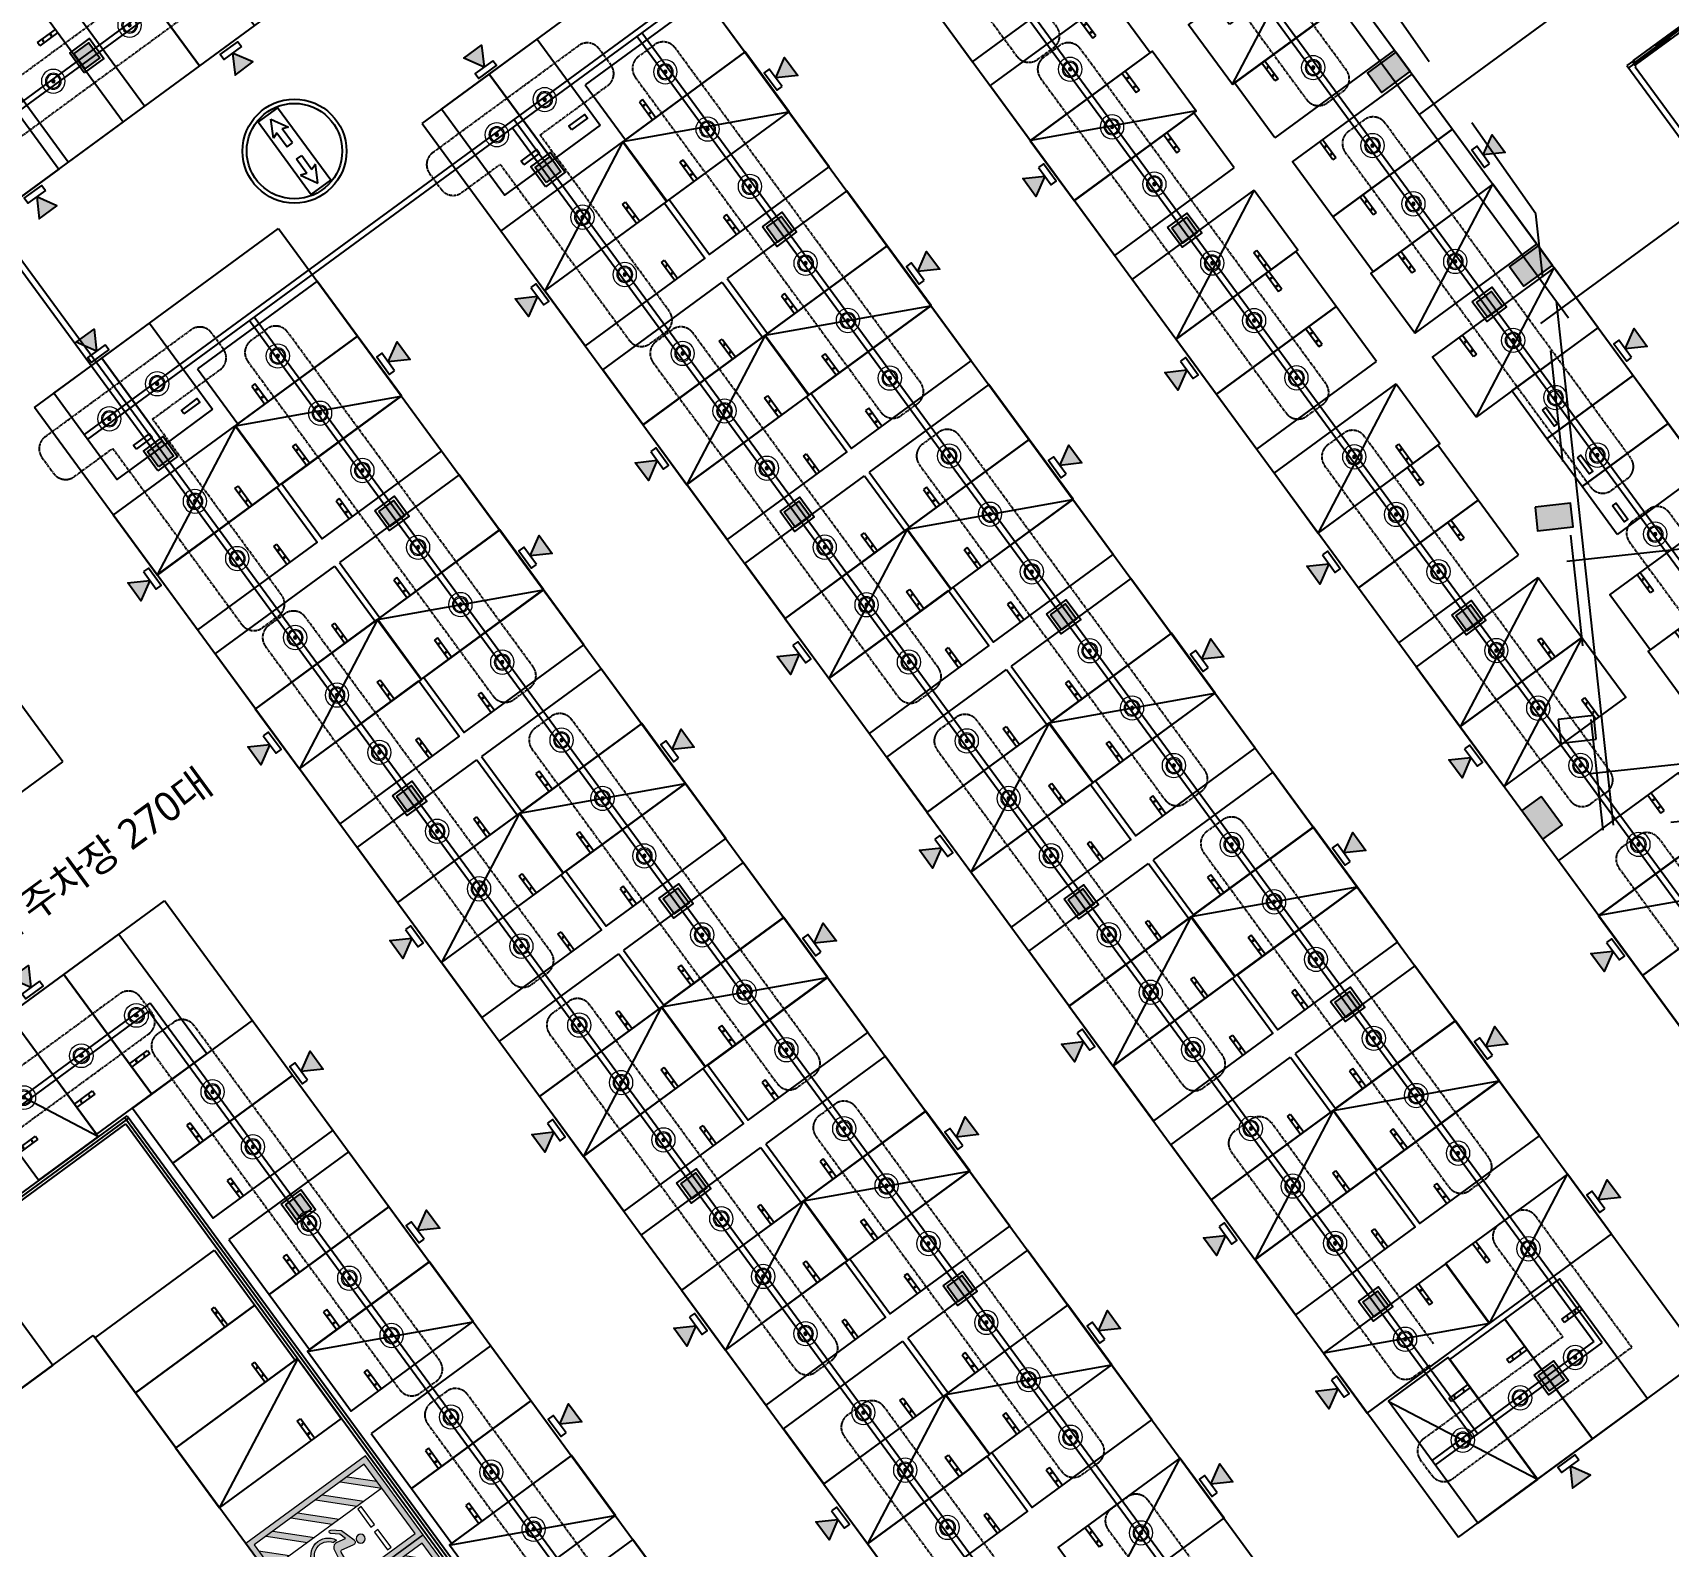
# Model space of a CAD drawing. Header units: millimetres. Extents: x 75184266 to 76346726, y -35850126 to -33679385.
# Drawn here: x 75476081 to 75531223, y -34580696 to -34529670 of the extents above; entities that cross this region are included whole.
import ezdxf
from ezdxf.enums import TextEntityAlignment as Align

# ---------------------------------------------------------------- set-up
doc = ezdxf.new("R2010")
doc.units = ezdxf.units.MM
doc.header["$LTSCALE"] = 50
doc.header["$MEASUREMENT"] = 0
for name, pattern in [('-HID', [2.5, 1.5, -1]), ('CONTINOUS', [0]), ('HID', [2.3, 1.5, -0.8]), ('HIDDEN', [0.375, 0.25, -0.125]), ('XR-지하3층$0$HIDDEN2', [0.1875, 0.125, -0.0625]), ('단지배치도$0$PHANTOM2', [31.75, 15.875, -3.175, 3.175, -3.175, 3.175, -3.175])]:
    doc.linetypes.add(name, pattern=pattern)
doc.layers.add('1-주차면센서', color=3, linetype='CONTINUOUS', lineweight=15)
for name, color, linetype in [('2-주차안내등', 2, 'CONTINUOUS'), ('3-SIO', 1, 'CONTINUOUS'), ('DK1', 6, 'CONTINUOUS'), ('PARKING', 7, 'CONTINUOUS'), ('RACEWAY', 4, 'HIDDEN'), ('XR-지하3층$0$1HIDDEN2', 1, 'XR-지하3층$0$HIDDEN2'), ('XR-지하3층$0$5', 5, 'CONTINUOUS'), ('XR-지하3층$0$a-door', 6, 'CONTINUOUS'), ('XR-지하3층$0$A-주차', 9, 'CONTINUOUS'), ('XR-지하3층$0$b-sor-1$0$wid', 4, 'CONTINUOUS'), ('XR-지하3층$0$hat', 8, 'CONTINUOUS'), ('XR-지하3층$0$WAL', 3, 'CONTINUOUS'), ('XR-지하3층$0$일반주차', 8, 'CONTINUOUS'), ('XR-지하3층$0$장애인', 11, 'CONTINUOUS'), ('XR-지하3층$0$확장형주차', 8, 'CONTINUOUS'), ('유도관제-RECWAY', 4, 'CONTINOUS')]:
    doc.layers.add(name, color=color, linetype=linetype)
doc.layers.add('건축', color=8, linetype='CONTINUOUS', plot=False)
doc.styles.add('XR-지하3층$0$맑은고딕', font='')
doc.styles.get('XR-지하3층$0$맑은고딕').set_extended_font_data('Malgun Gothic')

# ---------------------------------------------------------------- blocks, each defined once
blk = doc.blocks.new('XR-지하3층$0$일반형 주차')
at = {"layer": 'XR-지하3층$0$일반주차'}
for p, q in [((750, 3865), (0, 3865)), ((750, 3735), (750, 3865)), ((0, 3735), (750, 3735))]:
    blk.add_line(p, q, dxfattribs=at)
blk.add_lwpolyline([(2300, 5000), (0, 5000), (0, 0), (2300, 0)], close=True, dxfattribs=at)
for centre in [(238, 3800), (563, 3800)]:
    blk.add_circle(centre, 17.5, dxfattribs=at)
blk = doc.blocks.new('XR-지하3층$0$확장형 주차')
at = {"layer": 'XR-지하3층$0$확장형주차', "color": 7}
for p, q in [((0, 3965), (800, 3965)), ((800, 3835), (800, 3965)), ((0, 3835), (800, 3835))]:
    blk.add_line(p, q, dxfattribs=at)
blk.add_lwpolyline([(2500, 5100), (0, 0)], dxfattribs=at)
blk.add_lwpolyline([(2500, 5091), (0, 5091), (0, -9), (2500, -9)], close=True, dxfattribs=at)
for centre in [(238, 3900), (613, 3900)]:
    blk.add_circle(centre, 17.5, dxfattribs=at)
blk = doc.blocks.new('XR-지하3층$0$A$C77A365F3')
at = {"layer": 'XR-지하3층$0$a-door'}
for points in [[(0, 0), (45, 0), (45, 150), (0, 150)], [(45, 150), (1955, 150), (1955, 0), (45, 0)], [(45, 15), (115, 15), (115, 75), (45, 75)], [(45, 75), (1035, 75), (1035, 15), (45, 15)], [(115, 39), (965, 39), (965, 51), (115, 51)], [(965, 75), (1035, 75), (1035, 135), (965, 135)], [(965, 135), (1955, 135), (1955, 75), (965, 75)], [(965, 15), (1035, 15), (1035, 75), (965, 75)], [(1035, 99), (1885, 99), (1885, 111), (1035, 111)], [(1885, 75), (1955, 75), (1955, 135), (1885, 135)], [(1955, 0), (2000, 0), (2000, 150), (1955, 150)]]:
    blk.add_lwpolyline(points, close=True, dxfattribs=at)
at = {"layer": 'XR-지하3층$0$b-sor-1$0$wid', "color": 1}
blk.add_line((1000, 0), (1000, 150), dxfattribs=at)
at = {"layer": 'XR-지하3층$0$WAL', "color": 0, "const_width": 10}
blk.add_lwpolyline([(260, 100), (809, 100), (712, 130)], dxfattribs=at)
blk = doc.blocks.new('XR-지하3층$0$A$C73B52ADF')
at = {"layer": 'XR-지하3층$0$A-주차', "elevation": 0}
for points in [[(-2038, 2466), (-38, 2466), (-38, -1134), (-2038, -1134)], [(-1166, 2021), (-1166, 1871), (-1832, 1871), (-1832, 2021)]]:
    blk.add_lwpolyline(points, close=True, dxfattribs=at)
blk = doc.blocks.new('XR-지하3층$0$장애인 주차')
at = {"layer": 'XR-지하3층$0$5', "ltscale": 4}
h = blk.add_hatch(color=7, dxfattribs=at)
h.dxf.hatch_style = 1
h.paths.add_polyline_path([(3842, -695), (4402, -695), (4402, -1115), (3842, -1115)])
h.paths.add_polyline_path([(3892, -1065), (4352, -1065), (4352, -745), (3892, -745)], flags=16)
h.paths.add_polyline_path([(3982, -990), (3988, -973), (4011, -981), (4046, -898), (4136, -898), (4137, -881), (4072, -881), (4072, -863), (4138, -863), (4142, -810, -3.72247), (4161, -797), (4152, -916), (4058, -916), (4021, -1003)], flags=0)
h = blk.add_hatch(color=256, dxfattribs=at)
h.dxf.hatch_style = 1
h.paths.add_polyline_path([(4352, -1065), (4352, -745), (3892, -745), (3892, -1065)])
at = {"layer": 'XR-지하3층$0$hat'}
h = blk.add_hatch(color=7, dxfattribs=at)
edge = h.paths.add_edge_path()
edge.add_line((4161, -797), (4152, -916))
edge.add_line((4152, -916), (4058, -916))
edge.add_line((4058, -916), (4021, -1003))
edge.add_line((4021, -1003), (3982, -990))
edge.add_line((3982, -990), (3988, -973))
edge.add_line((3988, -973), (4011, -981))
edge.add_line((4011, -981), (4046, -898))
edge.add_line((4046, -898), (4136, -898))
edge.add_line((4136, -898), (4137, -881))
edge.add_line((4137, -881), (4072, -881))
edge.add_line((4072, -881), (4072, -863))
edge.add_line((4072, -863), (4138, -863))
edge.add_line((4138, -863), (4142, -810))
edge.add_arc((4140, -787), 22.8, -24.8827, 274.9698, ccw=False)
edge = h.paths.add_edge_path()
edge.add_line((4048, -981), (4058, -958))
edge.add_arc((4127, -942), 71.5, 192.8781, 416.1688)
edge.add_line((4167, -882), (4169, -863))
edge.add_arc((4127, -942), 89.2, 206.535, 422.4866, ccw=False)
at = {"layer": 'XR-지하3층$0$장애인', "lineweight": 5, "true_color": 0xffffff}
blk.add_hatch(color=7, dxfattribs=at).paths.add_polyline_path([(2472, 3995), (2472, -1005), (3842, -1005), (3842, -805), (2672, -805), (2672, 3795), (5572, 3795), (5572, -805), (4402, -805), (4402, -1005), (5772, -1005), (5772, 3995)])
h = blk.add_hatch(color=7, dxfattribs=at)
h.paths.add_polyline_path([(5572, 2795), (5572, 3078), (4855, 3795), (4572, 3795)])
h.paths.add_polyline_path([(4572, 3045), (4572, 2762), (5572, 1762), (5572, 2045)])
h.paths.add_polyline_path([(4572, 2012), (4572, 1729), (5572, 729), (5572, 1012)])
h.paths.add_polyline_path([(5572, -304), (5572, -21), (4572, 979), (4572, 696)])
h.paths.add_polyline_path([(4572, -54), (4572, -336), (5041, -805), (5323, -805)])
h = blk.add_hatch(color=7, dxfattribs=at)
h.paths.add_polyline_path([(3763, 2216, -1), (3463, 2216, -1)])
h.paths.add_polyline_path([(3992, 1503, -0.343093), (3870, 1283), (3381, 1194), (3090, 708, -0.931653), (2987, 770), (3330, 1379), (3639, 1415, 0.446048), (3689, 1485), (3600, 1888, -0.596144), (3699, 2009), (4214, 1851), (4443, 1569, -0.883364), (4355, 1493), (4151, 1741), (3925, 1810)])
h.paths.add_polyline_path([(4053, 1393), (4055, 1528, -1.526545), (3257, 820), (3348, 969, 1.638056)])
at = {"layer": 'XR-지하3층$0$1HIDDEN2', "color": 11}
for points in [[(4161, -797), (4152, -916), (4058, -916), (4021, -1003), (3982, -990), (3988, -973), (4011, -981), (4046, -898), (4136, -898), (4137, -881), (4072, -881), (4072, -863), (4138, -863), (4142, -810)], [(4167, -882), (4169, -863)]]:
    blk.add_lwpolyline(points, dxfattribs=at)
for centre, radius, start, end in [((4127, -942), 89.2, 206.535, 62.4866), ((4127, -942), 71.5, 192.8781, 56.1688), ((4140, -787), 22.8, 335.1173, 274.9698)]:
    blk.add_arc(centre, radius, start, end, dxfattribs=at)
at = {"layer": 'XR-지하3층$0$5', "lineweight": 5}
for p, q in [((4572, 3795), (4572, -805)), ((5572, 2795), (4572, 3795)), ((5572, 3078), (4855, 3795)), ((5572, 2045), (4572, 3045)), ((5572, 1762), (4572, 2762)), ((5572, 1012), (4572, 2012)), ((5572, 729), (4572, 1729)), ((5572, -21), (4572, 979)), ((5572, -304), (4572, 696)), ((5323, -805), (4572, -54)), ((5041, -805), (4572, -336))]:
    blk.add_line(p, q, dxfattribs=at)
at = {"layer": 'XR-지하3층$0$5', "ltscale": 4}
for p, q in [((4165, -1005), (4165, -805)), ((4165, -805), (4165, -905))]:
    blk.add_line(p, q, dxfattribs=at)
at = {"layer": 'XR-지하3층$0$5', "lineweight": 5}
for points in [[(3842, -1005), (2472, -1005), (2472, 3995), (5772, 3995), (5772, -1005), (4402, -1005)], [(3842, -805), (2672, -805), (2672, 3795), (5572, 3795), (5572, -805), (4402, -805)]]:
    blk.add_lwpolyline(points, dxfattribs=at)
at = {"layer": 'XR-지하3층$0$5', "ltscale": 4}
for points in [[(3842, -695), (3842, -1115), (4402, -1115), (4402, -695)], [(3892, -745), (3892, -1065), (4352, -1065), (4352, -745)]]:
    blk.add_lwpolyline(points, close=True, dxfattribs=at)
at = {"layer": 'XR-지하3층$0$장애인', "color": 8, "lineweight": 5}
for p, q in [((3689, 1485), (3600, 1888, 0)), ((3699, 2009, 0), (4214, 1851, 0)), ((3925, 1810, 0), (4151, 1741, 0)), ((4151, 1741, 0), (4355, 1493, 0)), ((4214, 1851, 0), (4443, 1569, 0)), ((4055, 1528), (4053, 1393)), ((3348, 969), (3257, 820))]:
    blk.add_line(p, q, dxfattribs=at)
at = {"layer": 'XR-지하3층$0$장애인', "color": 7, "lineweight": 5}
for points in [[(3523, 2720), (2773, 2720), (2773, 2870), (3523, 2870)], [(4473, 2720), (3723, 2720), (3723, 2870), (4473, 2870)]]:
    blk.add_lwpolyline(points, close=True, dxfattribs=at)
at = {"layer": 'XR-지하3층$0$장애인', "color": 8, "lineweight": 5, "extrusion": (0.976964, 0.213404, 0), "elevation": 4221}
blk.add_lwpolyline([(617, 0), (931, 0)], dxfattribs=at)
at = {"layer": 'XR-지하3층$0$장애인', "color": 8, "lineweight": 5}
for points in [[(3094, 715, -1.000002), (2987, 770), (3330, 1379), (3640, 1415)], [(3992, 1503, -0.343093), (3870, 1283), (3381, 1194), (3094, 715)]]:
    blk.add_lwpolyline(points, format="xyb", dxfattribs=at)
blk.add_circle((3613, 2216), 150, dxfattribs=at)
for centre, radius, start, end in [((3682, 1922, 0), 88.4, 79.1143, 202.3185), ((3810, 1000), 582, 198.006, 65.0949), ((3809, 1000), 462, 183.8525, 58.2396), ((3632, 1473), 57.7, 276.2786, 12.4353), ((4394, 1537, 0), 58.8, 227.9655, 33.7904)]:
    blk.add_arc(centre, radius, start, end, dxfattribs=at)
blk = doc.blocks.new('TIS-주차면센서(확대)')
at = {"layer": '1-주차면센서'}
blk.add_hatch(color=256, dxfattribs=at).paths.add_polyline_path([(43.5, 0, 1), (-43.5, 0, 1)])
h = blk.add_hatch(color=256, dxfattribs=at)
edge = h.paths.add_edge_path()
edge.add_arc((0, 0), 43.5, 0, 360)
for radius in [303.5, 203.5, 173.5, 43.5]:
    blk.add_circle((0, 0), radius, dxfattribs=at)
blk = doc.blocks.new('fh52f')
at = {"layer": '2-주차안내등'}
for points in [[(399980, -281538), (399333, -281164), (399333, -281912)], [(399980, -281903), (399980, -281173), (400188, -281173), (400188, -281903)]]:
    blk.add_lwpolyline(points, close=True, dxfattribs=at)
blk.add_solid([(399333, -281912), (399333, -281164), (399980, -281538)], dxfattribs=at)
blk = doc.blocks.new('rehw6')
at = {"layer": '3-SIO'}
for points in [[(406938, -283999), (406938, -284825), (407763, -284825), (407763, -283999)], [(407038, -284099), (407038, -284725), (407663, -284725), (407663, -284099)]]:
    blk.add_lwpolyline(points, close=True, dxfattribs=at)
for points in [[(407038, -284099), (407663, -284725), (407663, -284099), (407038, -284725)], [(407663, -284099), (407038, -284725), (407663, -284725), (407038, -284099)]]:
    blk.add_solid(points, dxfattribs=at)
blk = doc.blocks.new('sdvfr')
at = {"layer": 'DK1'}
for p, q in [((-945351, 1790459), (-944567, 1790896)), ((-944567, 1790896), (-944674, 1790612)), ((-943860, 1790612), (-944674, 1790612)), ((-943860, 1790306), (-943860, 1790612)), ((-943136, 1790306), (-943136, 1790612)), ((-943136, 1790612), (-942322, 1790612)), ((-941645, 1790459), (-942429, 1790896)), ((-942429, 1790896), (-942322, 1790612)), ((-944567, 1790022), (-945351, 1790459)), ((-944674, 1790306), (-943860, 1790306)), ((-944674, 1790306), (-944567, 1790022)), ((-942322, 1790306), (-943136, 1790306)), ((-942429, 1790022), (-941645, 1790459)), ((-942322, 1790306), (-942429, 1790022))]:
    blk.add_line(p, q, dxfattribs=at)
blk.add_lwpolyline([(-941398, 1789894), (-941398, 1791024), (-945598, 1791024), (-945598, 1789894)], close=True, dxfattribs=at)
at = {"layer": 'DK1', "color": 2}
for radius in [2428, 2228]:
    blk.add_circle((-943498, 1790459), radius, dxfattribs=at)

msp = doc.modelspace()

# ---------------------------------------------------------------- hatches: boundary and pattern name
at = {"layer": '건축', "ltscale": 0.5}
h = msp.add_hatch(color=256, dxfattribs=at)
h.dxf.hatch_style = 1
h.paths.add_polyline_path([(75522052.3, -34530326.1), (75522525.4, -34530971.3), (75521557.6, -34531680.8), (75521084.6, -34531035.6)])
h = msp.add_hatch(color=256, dxfattribs=at)
h.dxf.hatch_style = 1
h.paths.add_polyline_path([(75526841.6, -34536858.6), (75527314.6, -34537503.7), (75526346.8, -34538213.3), (75525873.8, -34537568.1)])
h = msp.add_hatch(color=256, dxfattribs=at)
h.dxf.hatch_style = 1
h.paths.add_polyline_path([(75526732.1, -34545665.6), (75526819.1, -34546460.8), (75528012, -34546330.4), (75527925, -34545535.1)])
h = msp.add_hatch(color=256, dxfattribs=at)
h.dxf.hatch_style = 1
h.paths.add_polyline_path([(75526931.6, -34555416.9), (75526286.4, -34555889.9), (75526996, -34556857.7), (75527641.1, -34556384.7)])

# ---------------------------------------------------------------- linework, layer by layer
at = {"layer": 'PARKING', "color": 241, "linetype": '단지배치도$0$PHANTOM2', "ltscale": 0.1}
for p, q in [((75530202.9, -34556733.9), (75529665.7, -34557127.8)), ((75536377.4, -34564294.9), (75530909.1, -34556836.2)), ((75529558.1, -34557826.7), (75535026.4, -34565285.4)), ((75517138, -34566312.5), (75516600.8, -34566706.4)), ((75523312.5, -34573873.4), (75517844.2, -34566414.7)), ((75516493.2, -34567405.2), (75521961.5, -34574863.9)), ((75522660.4, -34574971.5), (75523197.6, -34574577.6)), ((75504080.4, -34575885.7), (75503543.1, -34576279.6)), ((75510247.6, -34583452), (75504779.2, -34575993.3)), ((75503435.5, -34576978.4), (75508903.8, -34584437.1))]:
    msp.add_line(p, q, dxfattribs=at)
for points in [[(75511396.7, -34519541.6), (75510859.5, -34519935.5, 0.4142136), (75510751.9, -34520634.4), (75519029.6, -34531925, 0.4142136), (75519728.5, -34532032.6), (75520265.7, -34531638.8, 0.4142136), (75520373.3, -34530939.9), (75512095.6, -34519649.2, 0.4142136)], [(75497041.8, -34530077.1), (75496504.6, -34530471, 0.4142136), (75496397, -34531169.9), (75504674.7, -34542460.6, 0.4142136), (75505373.6, -34542568.2), (75505910.8, -34542174.3, 0.4142136), (75506018.4, -34541475.4), (75497740.7, -34530184.7, 0.4142136)], [(75510702.3, -34530105.7), (75510165.1, -34530499.5, 0.4142136), (75510057.4, -34531198.4), (75518335.2, -34542489.1, 0.4142136), (75519034.1, -34542596.7), (75519571.3, -34542202.8, 0.4142136), (75519678.9, -34541503.9), (75511401.2, -34530213.3, 0.4142136)], [(75520975.3, -34532606.5), (75520438, -34533000.4, 0.4142136), (75520330.4, -34533699.3), (75528608.1, -34544990, 0.4142136), (75529307, -34545097.6), (75529844.3, -34544703.7, 0.4142136), (75529951.9, -34544004.8), (75521674.1, -34532714.1, 0.4142136)], [(75483976.9, -34539655.6), (75483439.6, -34540049.5, 0.4142136), (75483332, -34540748.4), (75491609.8, -34552039.1, 0.4142136), (75492308.6, -34552146.7), (75492845.9, -34551752.8, 0.4142136), (75492953.5, -34551053.9), (75484675.8, -34539763.2, 0.4142136)], [(75497637.4, -34539684.2), (75497100.1, -34540078.1, 0.4142136), (75496992.5, -34540776.9), (75505270.3, -34552067.6, 0.4142136), (75505969.1, -34552175.2), (75506506.4, -34551781.3, 0.4142136), (75506614, -34551082.4), (75498336.3, -34539791.8, 0.4142136)], [(75506620.3, -34543142), (75506083.1, -34543535.9, 0.4142136), (75505975.5, -34544234.8), (75514253.2, -34555525.5, 0.4142136), (75514952.1, -34555633.1), (75515489.3, -34555239.2, 0.4142136), (75515596.9, -34554540.3), (75507319.2, -34543249.6, 0.4142136)], [(75520280.8, -34543170.6), (75519743.6, -34543564.5, 0.4142136), (75519636, -34544263.3), (75527913.7, -34555554, 0.4142136), (75528612.6, -34555661.6), (75529149.8, -34555267.7, 0.4142136), (75529257.4, -34554568.8), (75520979.7, -34543278.2, 0.4142136)], [(75530556.3, -34545741.6), (75530019.1, -34546135.5, 0.4142136), (75529911.5, -34546834.4), (75538189.2, -34558125.1, 0.4142136), (75538888.1, -34558232.7), (75539425.3, -34557838.8, 0.4142136), (75539532.9, -34557139.9), (75531255.2, -34545849.3, 0.4142136)], [(75484572.5, -34549262.7), (75484035.2, -34549656.6, 0.4142136), (75483927.6, -34550355.5), (75492205.3, -34561646.1, 0.4142136), (75492904.2, -34561753.7), (75493441.5, -34561359.8, 0.4142136), (75493549.1, -34560661), (75485271.4, -34549370.3, 0.4142136)], [(75493555.4, -34552720.6), (75493018.2, -34553114.5, 0.4142136), (75492910.6, -34553813.3), (75501188.3, -34565104, 0.4142136), (75501887.2, -34565211.6), (75502424.4, -34564817.7, 0.4142136), (75502532, -34564118.8), (75494254.3, -34552828.2, 0.4142136)], [(75507215.9, -34552749.1), (75506678.7, -34553143, 0.4142136), (75506571.1, -34553841.9), (75514848.8, -34565132.5, 0.4142136), (75515547.7, -34565240.1), (75516084.9, -34564846.2, 0.4142136), (75516192.5, -34564147.4), (75507914.8, -34552856.7, 0.4142136)], [(75516198.9, -34556207), (75515661.6, -34556600.9, 0.4142136), (75515554, -34557299.7), (75523831.7, -34568590.4, 0.4142136), (75524530.6, -34568698), (75525067.9, -34568304.1, 0.4142136), (75525175.5, -34567605.2), (75516897.7, -34556314.6, 0.4142136)], [(75494151, -34562327.6), (75493613.7, -34562721.5, 0.4142136), (75493506.1, -34563420.4), (75501783.9, -34574711, 0.4142136), (75502482.7, -34574818.6), (75503020, -34574424.7, 0.4142136), (75503127.6, -34573725.9), (75494849.9, -34562435.2, 0.4142136)], [(75503133.9, -34565785.5), (75502596.7, -34566179.4, 0.4142136), (75502489.1, -34566878.2), (75510766.8, -34578168.9, 0.4142136), (75511465.7, -34578276.5), (75512002.9, -34577882.6, 0.4142136), (75512110.5, -34577183.7), (75503832.8, -34565893.1, 0.4142136)]]:
    msp.add_lwpolyline(points, format="xyb", close=True, dxfattribs=at)
for points in [[(75506255.1, -34523543.6), (75508530.4, -34521875.5, 0.4142136), (75508638, -34521176.7), (75508244.1, -34520639.4, 0.4142136), (75507545.2, -34520531.8), (75502631.3, -34524134.4, 0.4142136), (75502523.7, -34524833.3), (75502917.6, -34525370.5, 0.4142136), (75503616.5, -34525478.1), (75504911.4, -34524528.8), (75509262.7, -34530464, 0.4142136), (75509961.6, -34530571.6), (75510498.9, -34530177.7, 0.4142136), (75510606.5, -34529478.8), (75506255.1, -34523543.6)], [(75493190.2, -34533122.2), (75495465.5, -34531454, 0.4142136), (75495573.1, -34530755.2), (75495179.2, -34530217.9, 0.4142136), (75494480.3, -34530110.3), (75489566.4, -34533712.9, 0.4142136), (75489458.8, -34534411.8), (75489852.7, -34534949.1, 0.4142136), (75490551.6, -34535056.7), (75491846.4, -34534107.3), (75496197.8, -34540042.5, 0.4142136), (75496896.7, -34540150.1), (75497433.9, -34539756.2, 0.4142136), (75497541.6, -34539057.4), (75493190.2, -34533122.2)], [(75480125.3, -34542700.7), (75482400.6, -34541032.6, 0.4142136), (75482508.2, -34540333.7), (75482114.3, -34539796.4, 0.4142136), (75481415.4, -34539688.8), (75476501.5, -34543291.4, 0.4142136), (75476393.9, -34543990.3), (75476787.8, -34544527.6, 0.4142136), (75477486.6, -34544635.2), (75478781.5, -34543685.8), (75483132.9, -34549621, 0.4142136), (75483831.8, -34549728.6), (75484369, -34549334.7, 0.4142136), (75484476.6, -34548635.9), (75480125.3, -34542700.7)], [(75529991.3, -34573990.7), (75526746.6, -34569565, 0.4142136), (75526047.7, -34569457.4), (75525510.4, -34569851.3, 0.4142136), (75525402.8, -34570550.1), (75527662.3, -34573632.1)], [(75516926.3, -34583569.2), (75513681.7, -34579143.5, 0.4142136), (75512982.8, -34579035.9), (75512445.5, -34579429.8, 0.4142136), (75512337.9, -34580128.6), (75514597.4, -34583210.6)]]:
    msp.add_lwpolyline(points, format="xyb", dxfattribs=at)
at = {"layer": 'PARKING', "color": 241, "linetype": '단지배치도$0$PHANTOM2', "ltscale": 0.1, "elevation": 0}
for points in [[(75471683.9, -34534663.3), (75472077.8, -34535200.6, 0.4142136), (75472776.6, -34535308.2), (75484067.3, -34527030.5, 0.4142136), (75484174.9, -34526331.6), (75483781, -34525794.3, 0.4142136), (75483082.1, -34525686.7), (75471791.5, -34533964.5, 0.4142136)], [(75468008.4, -34571588.7), (75467614.5, -34571051.5, -0.4142136), (75467722.1, -34570352.6), (75479012.5, -34562074.6, -0.4142136), (75479711.4, -34562182.2), (75480105.3, -34562719.5, -0.4142136), (75479997.7, -34563418.3), (75468707.3, -34571696.3, -0.4142136)], [(75480822.9, -34563035.3), (75480285.6, -34563429.2, 0.4142136), (75480178, -34564128), (75488455.7, -34575418.7, 0.4142136), (75489154.6, -34575526.3), (75489691.9, -34575132.4, 0.4142136), (75489799.5, -34574433.5), (75481521.8, -34563142.9, 0.4142136)], [(75490041.4, -34575472.2), (75489504.1, -34575866.1, 0.4142136), (75489396.5, -34576565), (75497674.3, -34587855.6, 0.4142136), (75498373.1, -34587963.2), (75498910.4, -34587569.3, 0.4142136), (75499018, -34586870.5), (75490740.3, -34575579.8, 0.4142136)]]:
    msp.add_lwpolyline(points, format="xyb", close=True, dxfattribs=at)
msp.add_lwpolyline([(75527662.3, -34573632.1), (75522969, -34577073, 0.4142136), (75522861.3, -34577771.9), (75523255.2, -34578309.2, 0.4142136), (75523954.1, -34578416.8), (75529991.3, -34573990.7)], format="xyb", dxfattribs=at)
at = {"layer": 'PARKING', "color": 241, "linetype": '단지배치도$0$PHANTOM2', "ltscale": 0.1}
for centre, start, end in [((75530498.6, -34557137.2), 36.24693, 126.24693), ((75529961.3, -34557531.1), 126.24693, 216.24693), ((75517433.7, -34566715.7), 36.24693, 126.24693), ((75516896.4, -34567109.6), 126.24693, 216.24693), ((75522364.7, -34574568.3), 216.24693, 306.24693), ((75504376, -34576288.9), 36.24693, 126.24693), ((75503838.7, -34576682.8), 126.24693, 216.24693)]:
    msp.add_arc(centre, 500, start, end, dxfattribs=at)
at = {"layer": '건축', "ltscale": 1000}
for p, q in [((75440255.1, -34561174.9), (75512999.3, -34507842.6)), ((75511708, -34516229.1), (75546651.1, -34563890.8)), ((75502272.2, -34523146.9), (75537215.3, -34570808.6)), ((75489207.3, -34532725.4), (75497433.4, -34526694.5)), ((75497433.4, -34526694.5), (75532376.5, -34574356.2)), ((75489207.3, -34532725.4), (75524150.4, -34580387.1)), ((75476142.4, -34542303.9), (75484368.5, -34536273)), ((75484368.5, -34536273), (75519311.5, -34583934.7)), ((75511085.5, -34589965.6), (75476142.4, -34542303.9)), ((75477092.5, -34554254.9), (75471061.6, -34546028.9)), ((75449511.7, -34574475.7), (75477092.5, -34554254.9)), ((75425969.8, -34598927.1), (75480521.8, -34558932.4)), ((75509552.8, -34598530.2), (75480521.8, -34558932.4)), ((75426427.2, -34611487.4), (75478122.3, -34573587.2)), ((75524150.4, -34580387.1, 0), (75532376.5, -34574356.2, 0))]:
    msp.add_line(p, q, dxfattribs=at)
at = {"layer": '건축', "ltscale": 0.5}
for p, q in [((75517806.4, -34525575.7, 0), (75527858, -34539285.8, 0)), ((75522832.2, -34532430.8, 0), (75529968.2, -34527198.1, 0)), ((75530011.9, -34530639.9), (75529823.2, -34530778.2)), ((75530011.1, -34530638.9, 0), (75530130.1, -34530801.2)), ((75529823.2, -34530778.2), (75533873.2, -34536302.4)), ((75530130.1, -34530801.2), (75530102.7, -34530821.3)), ((75530102.7, -34530821.3), (75533916.2, -34536022.8)), ((75526927.1, -34539472.5, 0), (75534596.2, -34533847.9, 0)), ((75527805.4, -34547489.7), (75535360.2, -34546662.1)), ((75528589.4, -34554646.9), (75534653.2, -34553982.6)), ((75423411.7, -34607374.4), (75479219.9, -34566458.7)), ((75423456.4, -34607093.6), (75479262.9, -34566179.2)), ((75479219.9, -34566458.7), (75499446.3, -34594047.1)), ((75479262.9, -34566179.2), (75499725.8, -34594090.2))]:
    msp.add_line(p, q, dxfattribs=at)
at = {"layer": '건축', "ltscale": 100}
for p, q in [((75531279.9, -34529834.7), (75529882.5, -34530859.2)), ((75423352.6, -34607293.7), (75479322.1, -34566259.8)), ((75479182.3, -34566238.3), (75503182, -34598973.5))]:
    msp.add_line(p, q, dxfattribs=at)
at = {"layer": '건축'}
msp.add_line((75491544.2, -34591894.3), (75478122.3, -34573587.2), dxfattribs=at)
msp.add_lwpolyline([(75405276.9, -34489566.3), (75448341.7, -34548305.9), (75437440.5, -34556298), (75442666.2, -34563425.7), (75410966.7, -34586666.1), (75425132.9, -34605988.5), (75479241.4, -34566318.9), (75534889.6, -34642222)], dxfattribs=at)
at = {"layer": '건축', "linetype": '-HID', "ltscale": 50}
msp.add_lwpolyline([(75535092.8, -34517056), (75535447.6, -34517539.9), (75547398.8, -34508776.3), (75548285.8, -34509985.9), (75550584.1, -34508300.6), (75554161.7, -34513179.5), (75533580.8, -34528271.1), (75536259.1, -34552784.2), (75534742.9, -34552949.9), (75535039.2, -34555891.8), (75529025, -34556548.9), (75526754.9, -34535772.6), (75520970.7, -34527526.5), (75501450.8, -34518944.9), (75503885.6, -34513406.5), (75506632, -34514613.9), (75507245.8, -34513217.7), (75524650.2, -34520869.2), (75531537.6, -34515818.9), (75534336, -34516024)], close=True, dxfattribs=at)
at = {"layer": '건축', "ltscale": 0.5}
for points in [[(75522052.3, -34530326.1), (75522525.4, -34530971.3), (75521557.6, -34531680.8), (75521084.6, -34531035.6)], [(75526841.6, -34536858.6), (75527314.6, -34537503.7), (75526346.8, -34538213.3), (75525873.8, -34537568.1)], [(75526931.6, -34555416.9), (75526286.4, -34555889.9), (75526996, -34556857.7), (75527641.1, -34556384.7)]]:
    msp.add_lwpolyline(points, close=True, dxfattribs=at)
msp.add_lwpolyline([(75529380.1, -34556380.4), (75527448.9, -34538725.5)], dxfattribs=at)
at = {"layer": '건축', "ltscale": 0.5, "elevation": 0}
msp.add_lwpolyline([(75526732.1, -34545665.6), (75526819.1, -34546460.8), (75528012, -34546330.4), (75527925, -34545535.1)], close=True, dxfattribs=at)
at = {"layer": '건축', "linetype": 'HID', "ltscale": 20, "elevation": 0}
msp.add_lwpolyline([(75527514.9, -34552822.9), (75527601.9, -34553618.2), (75528794.8, -34553487.7), (75528707.8, -34552692.4)], close=True, dxfattribs=at)
at = {"layer": '유도관제-RECWAY', "color": 201, "ltscale": 0.5}
for p, q in [((75510700.9, -34506344), (75439143.1, -34558807.8)), ((75439422.6, -34558850.9, 0), (75510656.3, -34506624.7, 0)), ((75510891.5, -34519554.4, 0), (75542987.9, -34563332.1, 0)), ((75543267.4, -34563375.1), (75511052.8, -34519436.2)), ((75507168.1, -34521694.6), (75477812.6, -34543217.1)), ((75477930.9, -34543378.4, 0), (75507286.3, -34521855.9, 0)), ((75505325.8, -34523293.6, 0), (75537703.1, -34567454.4, 0)), ((75537864.4, -34567336.2), (75505368.8, -34523014)), ((75496454.5, -34529797.5, 0), (75528713.5, -34573797, 0)), ((75528993.1, -34573840.1), (75496615.8, -34529679.2)), ((75524799.4, -34576914.7), (75492303.9, -34532592.6)), ((75492260.8, -34532872.1, 0), (75524638.1, -34577033, 0)), ((75473111.2, -34534151.5, 0), (75511573.2, -34586611.5, 0)), ((75511734.5, -34586493.2), (75473272.5, -34534033.2)), ((75483389.7, -34539376.2, 0), (75515648.6, -34583375.6, 0)), ((75515928.1, -34583418.6), (75483551, -34539257.9)), ((75429339.4, -34599556.6, 0), (75480044.6, -34562381.3)), ((75506719.2, -34598763.9), (75480044.6, -34562381.3)), ((75480001.6, -34562660.8, 0), (75429296.3, -34599836.2, 0)), ((75480001.6, -34562660.8, 0), (75506676.1, -34599043.4, 0)), ((75528713.5, -34573797, 0), (75523249.6, -34577803, 0)), ((75523367.8, -34577964.3, 0), (75528993.1, -34573840.1, 0))]:
    msp.add_line(p, q, dxfattribs=at)

# ---------------------------------------------------------------- block references
at = {"layer": '2-주차안내등'}
for p, rotation in [((75492085, -35019397.3), 126.2261623358246), ((75485479.7, -35024245.9), 126.2261623358246), ((75537190, -35067034.9, 0), 126.2275202622964)]:
    msp.add_blockref('fh52f', p, dxfattribs=dict(at, rotation=rotation))
at = {"layer": '2-주차안내등', "xscale": -1}
for p, rotation in [((75027692.1, -34374886.1), 126.2677106195722), ((75657071.6, -34067587.2), 36.26770814138754), ((75680924.5, -34070187.1), 36.26770814144918), ((75354259.9, -34998111.2), 216.2677080493763), ((75661860.9, -34074119.6), 36.26770814144918), ((75337152.3, -35002159.9), 216.2677080493763), ((75014627.2, -34384464.6), 126.2677106195722), ((75685713.8, -34076719.6), 36.26770814144918), ((75644006.7, -34077165.7), 36.26770814138754), ((75359049.2, -35004643.6), 216.2677080493763), ((75341195, -35007689.7), 216.2677080493763), ((75666650.1, -34080652.1), 36.26770814144918), ((75648796, -34083698.1), 36.26770814140722), ((75363838.5, -35011176.1), 216.2677080493763), ((75324087.3, -35011738.4), 216.26770804941), ((75345984.3, -35014222.2), 216.2677080493763), ((75671439.4, -34087184.5), 36.26770814144918), ((75328130.1, -35017268.2), 216.2677080493917), ((75653585.2, -34090230.6), 36.26770814140722), ((75368627.7, -35017708.6), 216.2677080493763), ((75350773.5, -35020754.6), 216.2677080493763), ((75676228.6, -34093717), 36.26770814144918), ((75332919.4, -35023800.7), 216.2677080493763), ((75658374.5, -34096763.1), 36.26770814144918), ((75373417, -35024241), 216.2677080493763), ((75012413.3, -34405915.5), 126.2677106194945), ((75681017.9, -34100249.5), 36.26770814144918), ((75355562.8, -35027287.1), 216.2677080493763), ((75641072.5, -34101085), 36.26770814138754), ((75337708.6, -35030333.1), 216.2677080493763), ((75663163.7, -34103295.5), 36.26770814144918), ((75684806, -34105416), 36.26770814143383), ((75645001.2, -34106443.7), 36.26770814138754), ((75360352, -35033819.5), 216.2677080493763), ((75342497.9, -35036865.6), 216.2677080493763), ((75667953, -34109828), 36.26770814144918), ((75364139.4, -35038985.1), 216.2677080493763), ((75649790.5, -34112976.2), 36.26770814144918), ((75671741.1, -34114994.6), 36.26770814144918), ((75347287.1, -35043398.1), 216.2677080493763)]:
    msp.add_blockref('fh52f', p, dxfattribs=dict(at, rotation=rotation))
at = {"layer": 'PARKING'}
for p, xscale, yscale, zscale, rotation in [((75479348.7, -34529413.9), -1.320000000298023, 1.320000000298023, 1.319999999948777, 90), ((75476775.7, -34531306.2), -1.320000000298023, 1.320000000298023, 1.319999999948777, 90), ((75493341.9, -34531926.1), -1.320000000298023, 1.320000000298023, 1.319999999948777, 90), ((75491728.9, -34533108.6), -1.320000000298023, 1.320000000298023, 1.319999999948777, 90), ((75480277, -34541504.6), -1.320000000298023, 1.320000000298023, 1.319999999948777, 90), ((75478664, -34542687.1), -1.320000000298023, 1.320000000298023, 1.319999999948777, 90), ((75479575.8, -34562799.1), 1.319999999436676, 1.319999999436676, 1.319999999436676, 162.4952305648897), ((75477720.9, -34564159), 1.319999999436676, 1.319999999436676, 1.319999999436676, 162.4952305648897), ((75475780, -34565570.7), 1.319999999436676, 1.319999999436676, 1.319999999436676, 162.4952305648897), ((75528082.5, -34574332.7, 0), -1.320000000298023, 1.320000000298023, 1.319999999948777, 90), ((75526227.6, -34575692.6, 0), -1.320000000298023, 1.320000000298023, 1.319999999948777, 90), ((75524297.1, -34577117.6, 0), -1.320000000298023, 1.320000000298023, 1.319999999948777, 90)]:
    msp.add_blockref('TIS-주차면센서(확대)', p, dxfattribs=dict(at, xscale=xscale, yscale=yscale, zscale=zscale, rotation=rotation))
at = {"layer": 'PARKING', "xscale": -1}
for p, rotation in [((75317549.4, -35000671.7, 0), 216.2469333569279), ((75333099.1, -35004508.8, 0), 216.2469333569279), ((75031033.5, -34375942.7), 126.2469337011883), ((75044694, -34375971.2), 126.2469337011266), ((75054966.9, -34378472.1), 126.2469337012468), ((75320034.2, -35014087.3, 0), 216.2469333569279), ((75017968.5, -34385521.2), 126.2469337011883), ((75031629, -34385549.8), 126.2469337011883), ((75040612, -34389007.6), 126.2469337011883), ((75054272.5, -34389036.2), 126.24693370125), ((75018564.1, -34395128.3), 126.2469337011463), ((75027547.1, -34398586.1), 126.2469337011883), ((75041207.6, -34398614.7), 126.2469337011883), ((75050190.5, -34402072.5), 126.2469337011883), ((75028142.6, -34408193.2), 126.2469337011883), ((75014814.5, -34408900.9, 0), 126.2469337011316), ((75037125.6, -34411651.1), 126.2469337011883), ((75051136.9, -34412172.7), 126.2469337011042), ((75057051.9, -34414661.7), 126.2469337011042)]:
    msp.add_blockref('rehw6', p, dxfattribs=dict(at, rotation=rotation))
at = {"layer": 'PARKING', "xscale": -1.319999992847443, "yscale": 1.319999992847443, "zscale": 1.319999999948777}
for p in [(75497409.1, -34530989.4), (75511058.4, -34530902.8), (75519251.7, -34530847.4), (75498835.4, -34532919.6), (75512470.1, -34532843.6), (75521250.8, -34533474.2), (75500261.7, -34534849.7), (75513896.5, -34534773.8), (75522629.2, -34535438.9), (75494615.9, -34535889.7), (75502139.2, -34537441.3), (75515847.6, -34537435.2), (75524040.9, -34537379.8), (75496042.3, -34537819.9), (75503565.5, -34539371.4), (75517259.3, -34539376), (75525992.1, -34540041.2), (75484344.2, -34540568), (75497993.4, -34540481.3), (75504977.3, -34541312.3), (75518685.7, -34541306.3), (75527418.4, -34541971.3), (75485770.5, -34542498.1), (75499405.1, -34542422.1), (75506976.4, -34543939.2), (75520636.9, -34543967.7), (75528830.2, -34543912.3), (75487196.8, -34544428.2), (75500831.5, -34544352.4), (75481551, -34545468.2), (75508354.8, -34545903.8), (75522048.6, -34545908.5), (75489074.3, -34547019.8), (75502782.7, -34547013.7), (75530781.4, -34546573.7), (75482977.3, -34547398.4), (75509766.6, -34547844.8), (75523475, -34547838.8), (75490500.6, -34548949.9), (75504194.4, -34548954.6), (75484928.5, -34550059.8), (75491912.4, -34550890.9), (75505620.8, -34550884.8), (75511717.7, -34550506.2), (75525426.2, -34550500.1), (75486340.2, -34552000.6), (75513144, -34552436.3), (75526837.9, -34552441), (75493911.5, -34553517.7), (75507572, -34553546.2), (75487766.6, -34553930.9), (75514555.8, -34554377.3), (75528264.2, -34554371.2), (75495289.9, -34555482.4), (75508983.7, -34555487), (75489717.8, -34556592.3), (75496701.6, -34557423.3), (75510410, -34557417.3), (75516507, -34557038.6), (75530215.4, -34557032.6), (75491129.5, -34558533.1), (75517933.3, -34558968.8), (75498652.8, -34560084.7), (75512361.2, -34560078.7), (75492555.9, -34560463.4), (75519345.1, -34560909.7), (75500079.1, -34562014.8), (75513772.9, -34562019.5), (75494507, -34563124.7), (75521296.3, -34563571.1), (75501490.9, -34563955.8), (75515199.3, -34563949.7), (75495918.7, -34565065.6), (75482145.1, -34565374.8), (75522722.6, -34565501.2), (75503442.1, -34566617.1), (75517150.5, -34566611.1), (75483505, -34567229.7), (75497345.1, -34566995.8), (75524134.3, -34567442.2), (75504868.4, -34568547.3), (75518562.2, -34568552), (75499296.3, -34569657.2), (75485393.9, -34569806), (75506280.2, -34570488.2), (75519988.6, -34570482.2), (75526510.7, -34570667.8), (75486753.8, -34571660.9), (75500708, -34571598), (75508231.3, -34573149.6), (75488180.1, -34573591.1), (75502134.4, -34573528.3), (75522349.6, -34573717.5), (75509657.6, -34575079.7), (75504085.6, -34576189.6), (75490183.1, -34576338.5), (75511069.4, -34577020.7), (75491543, -34578193.4), (75505497.3, -34578130.5), (75492969.3, -34580123.5), (75506923.6, -34580060.7), (75513445.7, -34580246.3)]:
    msp.add_blockref('TIS-주차면센서(확대)', p, dxfattribs=at)
at = {"layer": 'RACEWAY', "xscale": 0.7218862486673641, "yscale": 0.7218862486673641, "zscale": 0.7218862486673641, "rotation": 306.2469336900549}
msp.add_blockref('sdvfr', (74845239.2, -35847167.1), dxfattribs=at)
at = {"layer": '건축', "xscale": -1}
for name, p, rotation in [('XR-지하3층$0$일반형 주차', (75483563.9, -34529423.7), 36.24693490030937), ('XR-지하3층$0$일반형 주차', (75481709, -34530783.6), 36.24693490030937), ('XR-지하3층$0$확장형 주차', (75519157.4, -34526390.4), 126.2385112343086), ('XR-지하3층$0$일반형 주차', (75520635.2, -34528406.8), 126.2385112343086), ('XR-지하3층$0$일반형 주차', (75479136, -34532675.9), 36.24693490030937), ('XR-지하3층$0$일반형 주차', (75476958.6, -34534272.3), 36.24693490030937), ('XR-지하3층$0$일반형 주차', (75522587, -34531067.8), 126.2385112343086), ('XR-지하3층$0$확장형 주차', (75493346.1, -34538370.6), 306.2469333594607), ('XR-지하3층$0$일반형 주차', (75523946.6, -34532922.9), 126.2385112343086), ('XR-지하3층$0$확장형 주차', (75514628.5, -34540000.6), 306.2385112343086), ('XR-지하3층$0$확장형 주차', (75525306.3, -34534778), 126.2385112343086), ('XR-지하3층$0$일반형 주차', (75494706, -34540225.5), 306.2469333594607), ('XR-지하3층$0$확장형 주차', (75527376.2, -34537600.2), 126.2385112343086), ('XR-지하3층$0$일반형 주차', (75496657.2, -34542886.9), 306.2469333594607), ('XR-지하3층$0$확장형 주차', (75498135.4, -34544903.1), 306.2469333594607), ('XR-지하3층$0$확장형 주차', (75519417.7, -34546533), 306.2385112343086), ('XR-지하3층$0$일반형 주차', (75499495.3, -34546758), 306.2469333594607), ('XR-지하3층$0$확장형 주차', (75480281.2, -34547949.2), 306.2469333594607), ('XR-지하3층$0$일반형 주차', (75481641.1, -34549804), 306.2469333594607), ('XR-지하3층$0$일반형 주차', (75501446.5, -34549419.4), 306.2469333594607), ('XR-지하3층$0$일반형 주차', (75533289.5, -34545664.6), 126.2385112343086), ('XR-지하3층$0$확장형 주차', (75502924.6, -34551435.6), 306.2469333594607), ('XR-지하3층$0$일반형 주차', (75483592.3, -34552465.4), 306.2469333594607), ('XR-지하3층$0$확장형 주차', (75534649.1, -34547519.7), 126.2385112343086), ('XR-지하3층$0$확장형 주차', (75524206.8, -34553065.8), 306.2385112343086), ('XR-지하3층$0$일반형 주차', (75504284.5, -34553290.4), 306.2469333594607), ('XR-지하3층$0$확장형 주차', (75485070.5, -34554481.6), 306.2469333594607), ('XR-지하3층$0$확장형 주차', (75525684.9, -34555081.9), 306.2385112343086), ('XR-지하3층$0$일반형 주차', (75486430.4, -34556336.5), 306.2469333594607), ('XR-지하3층$0$일반형 주차', (75506235.7, -34555951.8), 306.2469333594607), ('XR-지하3층$0$확장형 주차', (75507713.9, -34557968), 306.2469333594607), ('XR-지하3층$0$일반형 주차', (75488381.5, -34558997.9), 306.2469333594607), ('XR-지하3층$0$일반형 주차', (75509073.8, -34559822.9), 306.2469333594607), ('XR-지하3층$0$확장형 주차', (75489859.7, -34561014.1), 306.2469333594607), ('XR-지하3층$0$일반형 주차', (75511025, -34562484.3), 306.2469333594607), ('XR-지하3층$0$일반형 주차', (75491219.6, -34562869), 306.2469333594607), ('XR-지하3층$0$확장형 주차', (75512503.1, -34564500.5), 306.2469333594607), ('XR-지하3층$0$일반형 주차', (75477135.3, -34561415.2), 216.2469349003094), ('XR-지하3층$0$일반형 주차', (75493170.8, -34565530.3), 306.2469333594607), ('XR-지하3층$0$일반형 주차', (75475280.4, -34562775.1), 216.2469349003094), ('XR-지하3층$0$일반형 주차', (75513863.1, -34566355.4), 306.2469333594607), ('XR-지하3층$0$확장형 주차', (75494649, -34567546.5), 306.2469333594607), ('XR-지하3층$0$확장형 주차', (75473264.2, -34564253.3), 216.2469349003094), ('XR-지하3층$0$일반형 주차', (75515814.2, -34569016.7), 306.2469333594607), ('XR-지하3층$0$일반형 주차', (75496008.9, -34569401.4), 306.2469333594607), ('XR-지하3층$0$확장형 주차', (75517292.4, -34571032.9), 306.2469333594607), ('XR-지하3층$0$일반형 주차', (75497960.1, -34572062.8), 306.2469333594607), ('XR-지하3층$0$일반형 주차', (75518652.3, -34572887.8), 306.2469333594607), ('XR-지하3층$0$확장형 주차', (75527828.5, -34568152.2), 126.2385112343086), ('XR-지하3층$0$확장형 주차', (75499438.2, -34574079), 306.2469333594607), ('XR-지하3층$0$일반형 주차', (75479541.4, -34575522.7), 306.2469333594607), ('XR-지하3층$0$일반형 주차', (75500798.1, -34575933.9), 306.2469333594607), ('XR-지하3층$0$일반형 주차', (75530523, -34575716.6, 0), 36.24693490030937), ('XR-지하3층$0$일반형 주차', (75480901.3, -34577377.6), 306.2469333594607), ('XR-지하3층$0$일반형 주차', (75528668.1, -34577076.5, 0), 36.24693490030937), ('XR-지하3층$0$일반형 주차', (75502749.3, -34578595.3), 306.2469333594607), ('XR-지하3층$0$확장형 주차', (75482379.4, -34579393.8), 306.2469333594607), ('XR-지하3층$0$확장형 주차', (75526812.9, -34578435.1, 0), 36.24693490030937), ('XR-지하3층$0$확장형 주차', (75504227.5, -34580611.4), 306.2469333594607), ('XR-지하3층$0$장애인 주차', (75487489.7, -34584664.3), 306.2469333634046), ('XR-지하3층$0$일반형 주차', (75505587.4, -34582466.3), 306.2469333594607), ('XR-지하3층$0$확장형 주차', (75514763.5, -34577730.7), 126.2385112343086), ('XR-지하3층$0$장애인 주차', (75489440.9, -34587325.6), 306.2469333634046)]:
    msp.add_blockref(name, p, dxfattribs=dict(at, rotation=rotation))
at = {"layer": '건축'}
for name, p, rotation in [('XR-지하3층$0$일반형 주차', (75506409.4, -34528791.1), 306.2385112343085), ('XR-지하3층$0$일반형 주차', (75500094, -34530323.5), 126.2469333594607), ('XR-지하3층$0$일반형 주차', (75508361.5, -34531451.6), 306.2385112343085), ('XR-지하3층$0$A$C73B52ADF', (75492111.4, -34532002.8, 0), 216.2476153904117), ('XR-지하3층$0$확장형 주차', (75501572.2, -34532339.7), 126.2469333594607), ('XR-지하3층$0$확장형 주차', (75509721.1, -34533306.7), 306.2385112343085), ('XR-지하3층$0$A$C73B52ADF', (75490498.5, -34533185.4, 0), 216.2476153904117), ('XR-지하3층$0$일반형 주차', (75502932.1, -34534194.6), 126.2469333594607), ('XR-지하3층$0$일반형 주차', (75511199, -34535323.1), 306.2385112343085), ('XR-지하3층$0$일반형 주차', (75504883.3, -34536856), 126.2469333594607), ('XR-지하3층$0$확장형 주차', (75506361.4, -34538872.2), 126.2469333594607), ('XR-지하3층$0$일반형 주차', (75514628.2, -34540000.8), 306.2385112343085), ('XR-지하3층$0$일반형 주차', (75487029.1, -34539902), 126.2469333594607), ('XR-지하3층$0$일반형 주차', (75507721.3, -34540727.1), 126.2469333594607), ('XR-지하3층$0$일반형 주차', (75515987.8, -34541855.9), 306.2385112343085), ('XR-지하3층$0$A$C73B52ADF', (75479046.5, -34541581.3, 0), 216.2476153904117), ('XR-지하3층$0$확장형 주차', (75488507.3, -34541918.2), 126.2469333594607), ('XR-지하3층$0$A$C73B52ADF', (75527917, -34540257, 0), 126.2476153900782), ('XR-지하3층$0$A$C73B52ADF', (75477433.6, -34542763.9, 0), 216.2476153904117), ('XR-지하3층$0$일반형 주차', (75509672.5, -34543388.4), 126.2469333594607), ('XR-지하3층$0$A$C73B52ADF', (75529099.5, -34541869.9, 0), 126.2476153900782), ('XR-지하3층$0$일반형 주차', (75489867.2, -34543773.1), 126.2469333594607), ('XR-지하3층$0$A$C73B52ADF', (75530282.1, -34543482.8, 0), 126.2476153900782), ('XR-지하3층$0$확장형 주차', (75511150.7, -34545404.6), 126.2469333594607), ('XR-지하3층$0$일반형 주차', (75519417.5, -34546533.3), 306.2385112343085), ('XR-지하3층$0$일반형 주차', (75491818.3, -34546434.5), 126.2469333594607), ('XR-지하3층$0$일반형 주차', (75512510.6, -34547259.5), 126.2469333594607), ('XR-지하3층$0$일반형 주차', (75520777.1, -34548388.3), 306.2385112343085), ('XR-지하3층$0$확장형 주차', (75493296.5, -34548450.7), 126.2469333594607), ('XR-지하3층$0$일반형 주차', (75514461.8, -34549920.9), 126.2469333594607), ('XR-지하3층$0$일반형 주차', (75494656.4, -34550305.6), 126.2469333594607), ('XR-지하3층$0$확장형 주차', (75515939.9, -34551937.1), 126.2469333594607), ('XR-지하3층$0$일반형 주차', (75496607.6, -34552967), 126.2469333594607), ('XR-지하3층$0$일반형 주차', (75517299.9, -34553792), 126.2469333594607), ('XR-지하3층$0$확장형 주차', (75498085.8, -34554983.2), 126.2469333594607), ('XR-지하3층$0$일반형 주차', (75519251, -34556453.4), 126.2469333594607), ('XR-지하3층$0$일반형 주차', (75527518.5, -34557581.4), 306.2385112343085), ('XR-지하3층$0$일반형 주차', (75499445.7, -34556838), 126.2469333594607), ('XR-지하3층$0$확장형 주차', (75520729.2, -34558469.5), 126.2469333594607), ('XR-지하3층$0$확장형 주차', (75528878.1, -34559436.5), 306.2385112343085), ('XR-지하3층$0$일반형 주차', (75501396.9, -34559499.4), 126.2469333594607), ('XR-지하3층$0$일반형 주차', (75522089.1, -34560324.4), 126.2469333594607), ('XR-지하3층$0$일반형 주차', (75530356, -34561452.9), 306.2385112343085), ('XR-지하3층$0$확장형 주차', (75502875, -34561515.6), 126.2469333594607), ('XR-지하3층$0$일반형 주차', (75504234.9, -34563370.5), 126.2469333594607), ('XR-지하3층$0$일반형 주차', (75524040.3, -34562985.8), 126.2469333594607), ('XR-지하3층$0$일반형 주차', (75484841.2, -34564824), 126.2469333594607), ('XR-지하3층$0$확장형 주차', (75525518.5, -34565002), 126.2469333594607), ('XR-지하3층$0$일반형 주차', (75506186.1, -34566031.9), 126.2469333594607), ('XR-지하3층$0$일반형 주차', (75486201.1, -34566678.9), 126.2469333594607), ('XR-지하3층$0$일반형 주차', (75526878.4, -34566856.9), 126.2469333594607), ('XR-지하3층$0$확장형 주차', (75507664.3, -34568048.1), 126.2469333594607), ('XR-지하3층$0$일반형 주차', (75488090, -34569255.3), 126.2469333594607), ('XR-지하3층$0$일반형 주차', (75509024.2, -34569903), 126.2469333594607), ('XR-지하3층$0$일반형 주차', (75489449.9, -34571110.2), 126.2469333594607), ('XR-지하3층$0$확장형 주차', (75474737.4, -34576068.8), 36.24693643721413), ('XR-지하3층$0$일반형 주차', (75510975.4, -34572564.3), 126.2469333594607), ('XR-지하3층$0$확장형 주차', (75490928.1, -34573126.4), 126.2469333594607), ('XR-지하3층$0$확장형 주차', (75519601.7, -34574182), 306.2385112343085), ('XR-지하3층$0$확장형 주차', (75512453.5, -34574580.5), 126.2469333594607), ('XR-지하3층$0$일반형 주차', (75492879.3, -34575787.8), 126.2469333594607), ('XR-지하3층$0$일반형 주차', (75513813.5, -34576435.4), 126.2469333594607), ('XR-지하3층$0$일반형 주차', (75494239.2, -34577642.7), 126.2469333594607), ('XR-지하3층$0$확장형 주차', (75495717.3, -34579658.9), 126.2469333594607), ('XR-지하3층$0$일반형 주차', (75497668.5, -34582320.2), 126.2469333594607)]:
    msp.add_blockref(name, p, dxfattribs=dict(at, rotation=rotation))
at = {"layer": '건축', "extrusion": (-2.19178e-10, -3.40232e-10, -1), "xscale": -1, "zscale": -1, "rotation": 323.7894649734257}
msp.add_blockref('XR-지하3층$0$A$C77A365F3', (-75530099.7, -34530759.9, 0), dxfattribs=at)

# ---------------------------------------------------------------- texts
at = {"layer": '건축', "style": 'XR-지하3층$0$맑은고딕'}
msp.add_text('판매시설 주차장 270대', height=1000, rotation=36.24693, dxfattribs=at).set_placement((75476703.7, -34558614.8), align=Align.MIDDLE)

doc.saveas('drawing.dxf')
